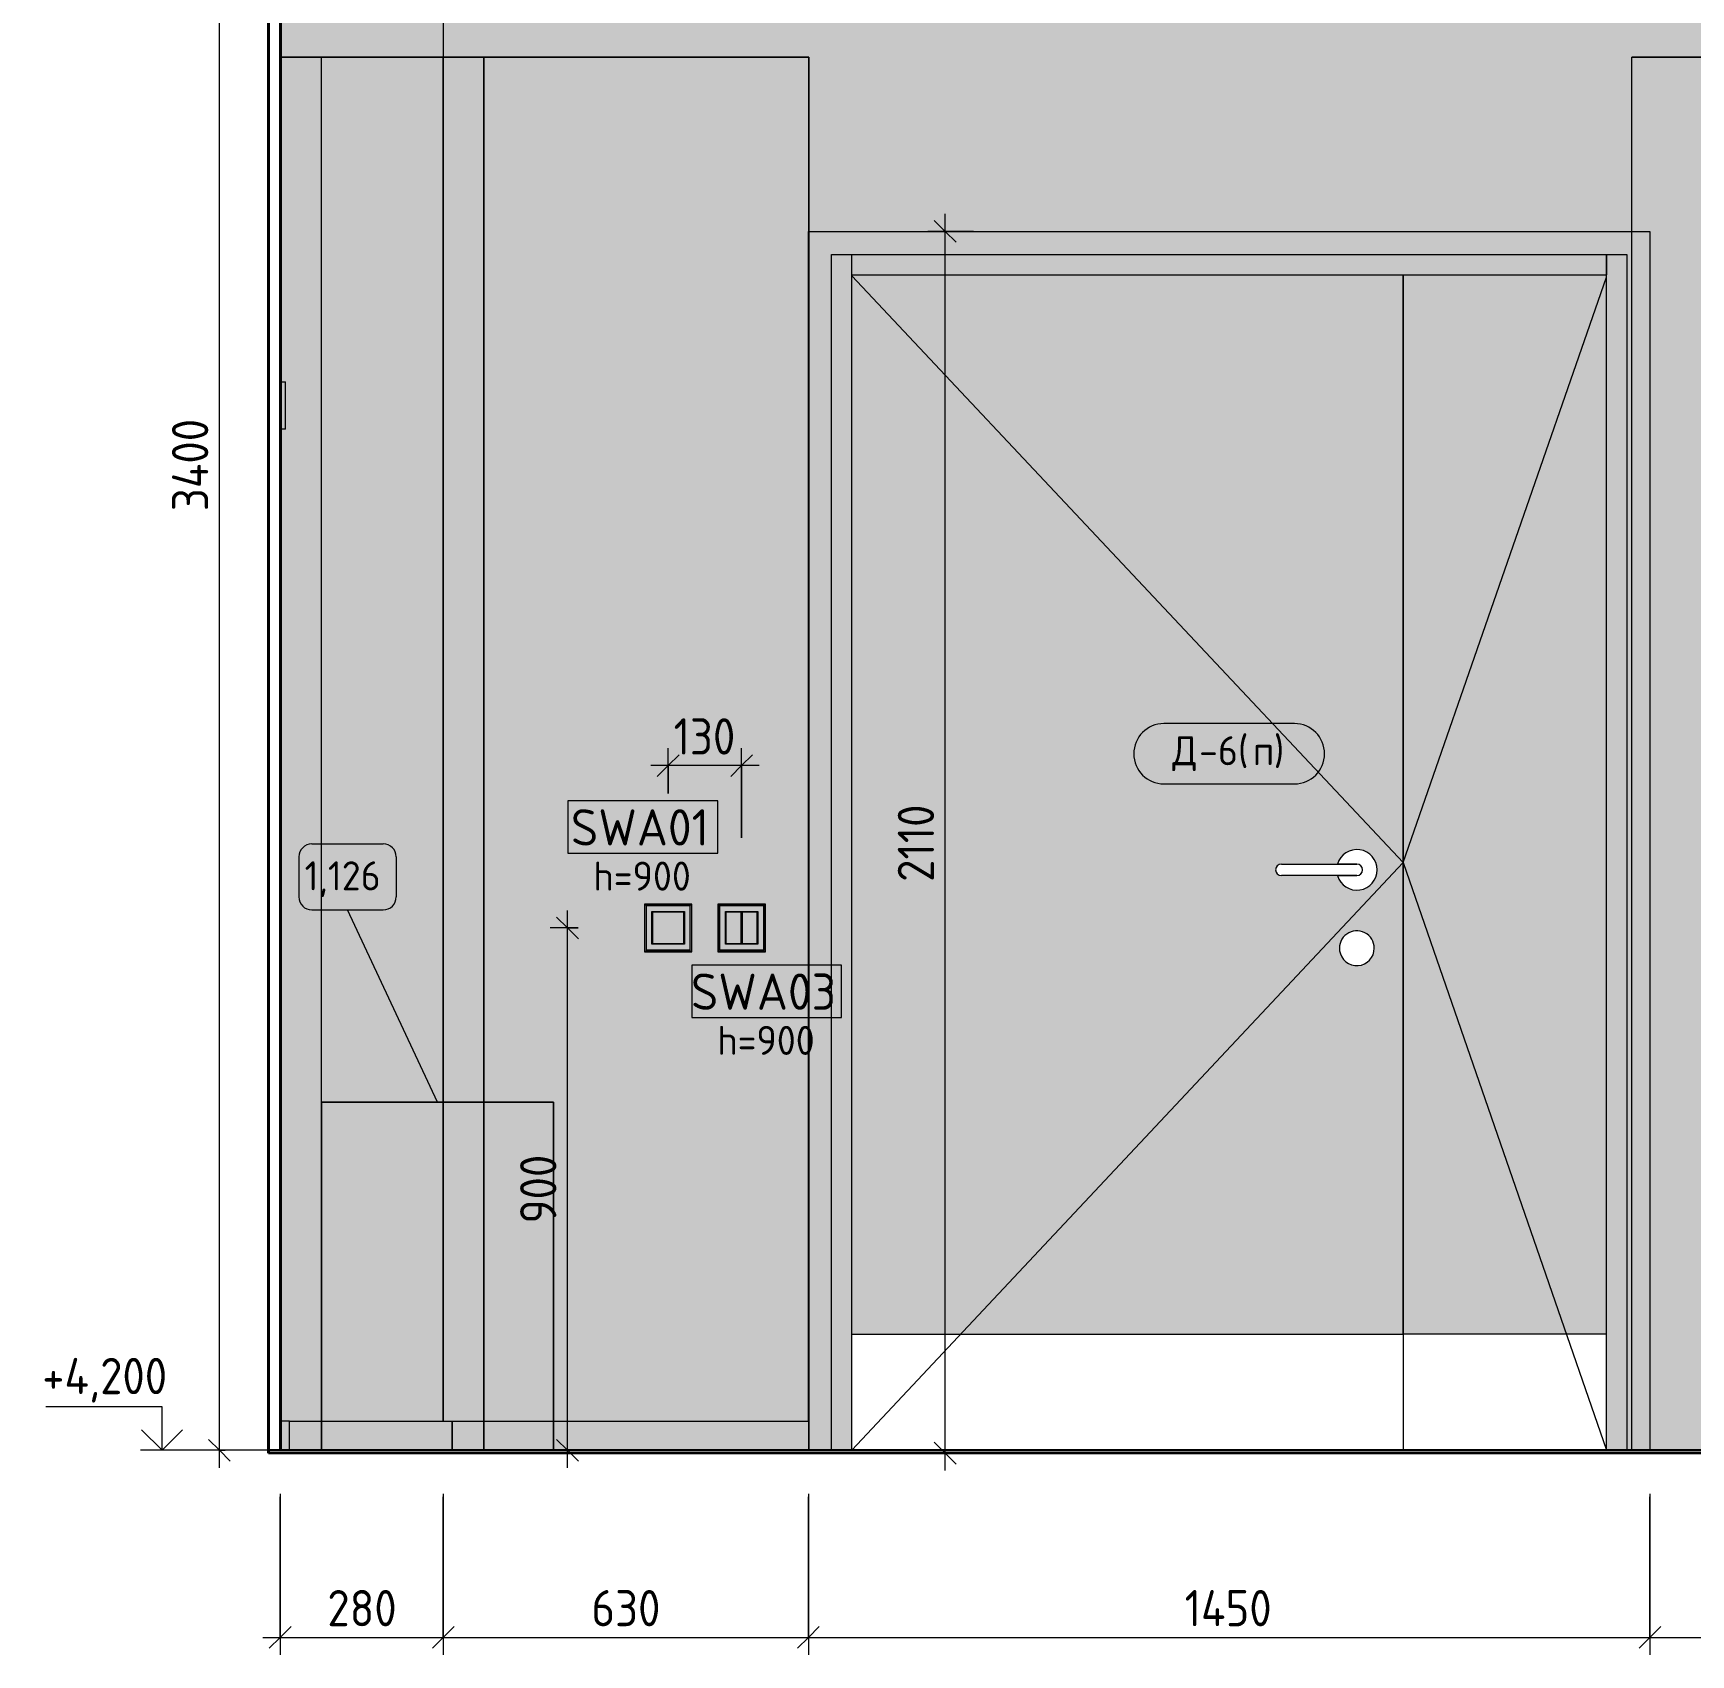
# Model space of a CAD drawing. Header units: millimetres. Extents: x 108302 to 166327, y -1987 to 21700.
# Drawn here: x 142619 to 145475, y 3848 to 6641 of the extents above; entities that cross this region are included whole.
import ezdxf

# ---------------------------------------------------------------- set-up
doc = ezdxf.new("R2010")
doc.units = ezdxf.units.MM
for name, color, linetype, lineweight in [('A-ANNO-DIMS', 7, 'Continuous', 9), ('A-ANNO-DIMS-25', 7, 'Continuous', 9), ('A-DETL', 7, 'Continuous', 9), ('A-DOOR', 7, 'Continuous', 9), ('A-DOOR-FRAM-1', 7, 'Continuous', 9), ('A-DOOR-IDEN', 7, 'Continuous', 9), ('A-FLOR', 7, 'Continuous', 9), ('A-GENM', 7, 'Continuous', 9), ('A-WALL-PATT', 7, 'Continuous', 9), ('E-ELEC-EQPM', 7, 'Continuous', 9), ('E-ELEC-FIXT-IDEN', 7, 'Continuous', 9), ('G-ANNO-DIMS', 7, 'Continuous', 9), ('G-ANNO-DIMS-1', 7, 'Continuous', 20), ('I-FURN-IDEN', 7, 'Continuous', 9), ('I-WALL', 7, 'Continuous', 9), ('Электрические приборы', 7, 'Continuous', 9)]:
    doc.layers.add(name, color=color, linetype=linetype, lineweight=lineweight)
for name, color, linetype, lineweight, true_color in [('A-FLOR-1', 7, 'Continuous', 9, 0x787878), ('A-FLOR-FNSH-2', 7, 'Continuous', 30, 0x3c3c3c), ('A-WALL-5', 7, 'Continuous', 40, 0x3c3c3c), ('A-WALL-FNSH-2', 251, 'Continuous', 30, 0x505050), ('A-WALL-FNSH-3', 7, 'Continuous', 30, 0x3c3c3c), ('I-FURN-13', 7, 'Continuous', 9, 0x9e9e9e), ('I-FURN-2', 7, 'Continuous', 9, 0xacacac), ('I-FURN-20', 7, 'Continuous', 9, 0x949494), ('I-FURN-23', 7, 'Continuous', 9, 0x8d8d8d), ('I-FURN-27', 7, 'Continuous', 9, 0x858585), ('I-FURN-28', 7, 'Continuous', 9, 0x888888), ('I-FURN-4', 7, 'Continuous', 9, 0xc0c0c0), ('I-WALL-1', 7, 'Continuous', 9, 0x787878)]:
    doc.layers.add(name, color=color, linetype=linetype, lineweight=lineweight, true_color=true_color)
doc.layers.add('I-FURN-3', color=7, linetype='Continuous', lineweight=9, true_color=0x7f7f7f, transparency=0.7)
doc.styles.add('GOST Common_2', font='GOST_Common.ttf', dxfattribs={"height": 50})
doc.styles.add('GOST Common_3', font='GOST_Common.ttf', dxfattribs={"height": 62.5})
doc.styles.add('ISOCPEUR_1', font='isocpeur.ttf', dxfattribs={"width": 0.9, "height": 62.5})
doc.dimstyles.new('ISO-2_5_0_9К_БОЛЬШОЙ_1', dxfattribs={"dimscale": 304.8, "dimtxt": 62.248823, "dimasz": 0.123031, "dimexe": 0.098425, "dimexo": 0.246063, "dimgap": 0, "dimtad": 1, "dimdec": 0, "dimrnd": 10, "dimzin": 0, "dimdsep": 46, "dimtxsty": 'ISOCPEUR_1', "dimblk1": 'OBLIQUE', "dimblk2": 'OBLIQUE', "dimsah": 1, "dimcen": 0.09, "dimdle": 0.098425, "dimazin": 0, "dimtfac": 1, "dimtdec": 4, "dimtix": 1, "dimtmove": 0, "dimatfit": 3, "dimfxl": 1, "dimtvp": 1, "dimtolj": 1, "dimtzin": 0, "dimarcsym": 2})

# ---------------------------------------------------------------- blocks, each defined once
blk = doc.blocks.new('Шкаф параметрический - 1_126-26329240-Развертка 2_47-3')
at = {"layer": 'I-FURN-13'}
for p, q in [((-121119, 4800), (-121119, 4200)), ((-121119, 4200), (-120719, 4200))]:
    blk.add_line(p, q, dxfattribs=at)
at = {"layer": 'I-FURN-2'}
for p, q in [((-121119, 4800), (-120719, 4800)), ((-120719, 4800), (-121119, 4800)), ((-120719, 4800), (-121119, 4800)), ((-121119, 4800), (-121119, 4200)), ((-120719, 4200), (-120719, 4800)), ((-120893.6, 4200), (-121119, 4200))]:
    blk.add_line(p, q, dxfattribs=at)
at = {"layer": 'I-FURN-4'}
for p, q in [((-121119, 4800), (-120719, 4800)), ((-120719, 4800), (-120719, 4200))]:
    blk.add_line(p, q, dxfattribs=at)
blk = doc.blocks.new('Плинтус - Плинтус темный _ст_школа_-32862310-Развертка 2_47-3')
at = {"layer": 'A-GENM'}
for p, q in [((-121174, 4250), (-121189, 4250)), ((-121189, 4250), (-121189, 4200)), ((-121174, 4200), (-121174, 4250)), ((-121189, 4200), (-121174, 4200))]:
    blk.add_line(p, q, dxfattribs=at)
blk = doc.blocks.new('Плинтус - Плинтус темный _ст_школа_-32862308-Развертка 2_47-3')
at = {"layer": 'A-GENM'}
for p, q in [((-121174, 4250), (-121119, 4250)), ((-121119, 4250), (-120894, 4250)), ((-120894, 4200), (-120894, 4250)), ((-121119, 4200), (-121174, 4200)), ((-120894, 4200), (-121119, 4200))]:
    blk.add_line(p, q, dxfattribs=at)
blk = doc.blocks.new('Плинтус - Плинтус темный _ст_школа_-32862147-Развертка 2_47-3')
at = {"layer": 'A-GENM'}
blk.add_line((-120894, 4250), (-120894, 4200), dxfattribs=at)
blk = doc.blocks.new('Плинтус - Плинтус темный _ст_школа_-32862311-Развертка 2_47-3')
at = {"layer": 'A-GENM'}
for p, q in [((-120894, 4250), (-120839, 4250)), ((-120839, 4250), (-120719, 4250)), ((-120719, 4250), (-120280, 4250)), ((-120280, 4250), (-120280, 4200)), ((-120839, 4200), (-120894, 4200)), ((-120719, 4200), (-120839, 4200)), ((-120280, 4200), (-120719, 4200))]:
    blk.add_line(p, q, dxfattribs=at)
blk = doc.blocks.new('Рамки - Рамка х1-27334609-Развертка 2_47-3')
at = {"layer": 'E-ELEC-EQPM'}
for p, q in [((-121189, 6041), (-121181, 6041)), ((-121181, 5959), (-121181, 6041)), ((-121181, 5959), (-121189, 5959))]:
    blk.add_line(p, q, dxfattribs=at)
blk = doc.blocks.new('Switch1 - Svitch х2-27451159-Развертка 2_47-3')
at = {"layer": 'Электрические приборы'}
for p, q in [((-120354, 5141), (-120436, 5141)), ((-120436, 5141), (-120436, 5059)), ((-120435, 5060), (-120435, 5140)), ((-120435, 5140), (-120355, 5140)), ((-120357, 5138), (-120433, 5138)), ((-120433, 5138), (-120433, 5062)), ((-120357, 5138), (-120433, 5138)), ((-120433, 5138), (-120433, 5062)), ((-120423, 5072), (-120423, 5128)), ((-120423, 5128), (-120367, 5128)), ((-120423, 5072), (-120423, 5128)), ((-120423, 5128), (-120367, 5128)), ((-120396, 5127), (-120422, 5127)), ((-120422, 5127), (-120422, 5073)), ((-120368, 5127), (-120422, 5127)), ((-120422, 5127), (-120422, 5073)), ((-120396, 5073), (-120396, 5127)), ((-120394, 5127), (-120394, 5073)), ((-120368, 5127), (-120394, 5127)), ((-120368, 5073), (-120368, 5127)), ((-120368, 5073), (-120368, 5127)), ((-120367, 5128), (-120367, 5072)), ((-120367, 5128), (-120367, 5072)), ((-120357, 5062), (-120357, 5138)), ((-120357, 5062), (-120357, 5138)), ((-120355, 5140), (-120355, 5060)), ((-120354, 5059), (-120354, 5141)), ((-120436, 5059), (-120354, 5059)), ((-120355, 5060), (-120435, 5060)), ((-120433, 5062), (-120357, 5062)), ((-120433, 5062), (-120357, 5062)), ((-120367, 5072), (-120423, 5072)), ((-120367, 5072), (-120423, 5072)), ((-120422, 5073), (-120396, 5073)), ((-120422, 5073), (-120368, 5073)), ((-120394, 5073), (-120368, 5073))]:
    blk.add_line(p, q, dxfattribs=at)
blk = doc.blocks.new('Switch1 - Svitch х1-27745830-Развертка 2_47-3')
at = {"layer": 'Электрические приборы'}
for p, q in [((-120562.6, 5141), (-120562.6, 5059)), ((-120480.6, 5141), (-120562.6, 5141)), ((-120561.6, 5140), (-120481.6, 5140)), ((-120561.6, 5060), (-120561.6, 5140)), ((-120559.6, 5138), (-120559.6, 5062)), ((-120483.6, 5138), (-120559.6, 5138)), ((-120549.6, 5128), (-120493.6, 5128)), ((-120549.6, 5072), (-120549.6, 5128)), ((-120548.6, 5127), (-120548.6, 5073)), ((-120494.6, 5127), (-120548.6, 5127)), ((-120494.6, 5073), (-120494.6, 5127)), ((-120493.6, 5128), (-120493.6, 5072)), ((-120483.6, 5062), (-120483.6, 5138)), ((-120481.6, 5140), (-120481.6, 5060)), ((-120480.6, 5059), (-120480.6, 5141)), ((-120562.6, 5059), (-120480.6, 5059)), ((-120481.6, 5060), (-120561.6, 5060)), ((-120559.6, 5062), (-120483.6, 5062)), ((-120493.6, 5072), (-120549.6, 5072)), ((-120548.6, 5073), (-120494.6, 5073))]:
    blk.add_line(p, q, dxfattribs=at)
blk = doc.blocks.new('Мат в спортивном зале - Т6-31175905-Развертка 2_47-3')
at = {"layer": 'I-FURN-3'}
for points in [[(-118081.4, 4200), (-118081.4, 6600), (-118861.4, 6600), (-118861.4, 6300), (-118830, 6300), (-118830, 4200), (-118675.4, 4200)], [(-118830, 4200), (-118830, 6300), (-118861.4, 6300), (-118861.4, 4200)]]:
    blk.add_hatch(color=256, dxfattribs=at).paths.add_polyline_path(points)
at = {"layer": 'I-FURN-13'}
for p in [(-118081.4, 6600), (-118861.4, 4200)]:
    blk.add_line(p, (-118081.4, 4200), dxfattribs=at)
at = {"layer": 'I-FURN-2'}
for p in [(-118081.4, 6600), (-118861.4, 4200)]:
    blk.add_line(p, (-118861.4, 6600), dxfattribs=at)
at = {"layer": 'I-FURN-4'}
for p, q in [((-118861.4, 6600), (-118081.4, 6600)), ((-118861.4, 4200), (-118861.4, 6600)), ((-118081.4, 4200), (-118081.4, 6600))]:
    blk.add_line(p, q, dxfattribs=at)
blk = doc.blocks.new('Мат в спортивном зале - Т9-31176880-Развертка 2_47-3')
at = {"layer": 'I-FURN-3'}
for points in [[(-120839, 4800), (-120839, 6600), (-120909, 6600), (-120909, 4800)], [(-120279, 4200), (-120279, 6300), (-120280, 6300), (-120280, 4200)], [(-120893.6, 4250), (-120839, 4250), (-120839, 4800), (-120909, 4800), (-120909, 4250), (-120894, 4250)], [(-120719, 4250), (-120719, 4800), (-120839, 4800), (-120839, 4250)], [(-120894, 4200), (-120839, 4200), (-120839, 4250), (-120894, 4250)], [(-120719, 4200), (-120719, 4250), (-120839, 4250), (-120839, 4200)]]:
    blk.add_hatch(color=256, dxfattribs=at).paths.add_polyline_path(points)
h = blk.add_hatch(color=256, dxfattribs=at)
h.paths.add_polyline_path([(-120280, 4250), (-120280, 6300), (-120279, 6300), (-120279, 6600), (-120839, 6600), (-120839, 4800), (-120719, 4800), (-120719, 4250), (-120576.7, 4250)])
h.paths.add_polyline_path([(-120355, 5059), (-120436, 5059), (-120436, 5141), (-120354, 5141), (-120354, 5059)])
h.paths.add_polyline_path([(-120562.6, 5059), (-120562.6, 5141), (-120480.6, 5141), (-120480.6, 5059), (-120561.6, 5059)])
h.paths.add_polyline_path([(-120494.6, 5060), (-120481.6, 5060), (-120481.6, 5140), (-120561.6, 5140), (-120561.6, 5060), (-120497.5, 5060)])
h.paths.add_polyline_path([(-120418.3, 5060), (-120355, 5060), (-120355, 5140), (-120435, 5140), (-120435, 5060), (-120422, 5060)])
h.paths.add_polyline_path([(-120494.6, 5062), (-120559.6, 5062), (-120559.6, 5138), (-120483.6, 5138), (-120483.6, 5062), (-120493.6, 5062)])
h.paths.add_polyline_path([(-120418.3, 5062), (-120433, 5062), (-120433, 5138), (-120357, 5138), (-120357, 5062), (-120396, 5062)])
h.paths.add_polyline_path([(-120422, 5072), (-120367, 5072), (-120367, 5128), (-120423, 5128), (-120423, 5072)])
h.paths.add_polyline_path([(-120497.5, 5072), (-120493.6, 5072), (-120493.6, 5128), (-120549.6, 5128), (-120549.6, 5072), (-120548.6, 5072)])
h.paths.add_polyline_path([(-120548.6, 5073), (-120548.6, 5127), (-120494.6, 5127), (-120494.6, 5073), (-120497.5, 5073)])
h.paths.add_polyline_path([(-120394, 5073), (-120422, 5073), (-120422, 5127), (-120368, 5127), (-120368, 5073)])
h = blk.add_hatch(color=256, dxfattribs=at)
h.paths.add_polyline_path([(-120576.7, 4200), (-120280, 4200), (-120280, 4250), (-120719, 4250), (-120719, 4200)])
h.paths.add_polyline_path([(-120354, 5059), (-120354, 5141), (-120436, 5141), (-120436, 5059), (-120357, 5059)])
h.paths.add_polyline_path([(-120562.6, 5059), (-120480.6, 5059), (-120480.6, 5141), (-120562.6, 5141), (-120562.6, 5060)])
h.paths.add_polyline_path([(-120418.3, 5060), (-120435, 5060), (-120435, 5140), (-120355, 5140), (-120355, 5060), (-120396, 5060)])
h.paths.add_polyline_path([(-120493.6, 5060), (-120561.6, 5060), (-120561.6, 5140), (-120481.6, 5140), (-120481.6, 5060), (-120483.6, 5060)])
h.paths.add_polyline_path([(-120422, 5062), (-120357, 5062), (-120357, 5138), (-120433, 5138), (-120433, 5062)])
h.paths.add_polyline_path([(-120497.5, 5062), (-120483.6, 5062), (-120483.6, 5138), (-120559.6, 5138), (-120559.6, 5062), (-120548.6, 5062)])
h.paths.add_polyline_path([(-120367, 5072), (-120423, 5072), (-120423, 5128), (-120367, 5128), (-120367, 5073)])
h.paths.add_polyline_path([(-120493.6, 5072), (-120549.6, 5072), (-120549.6, 5128), (-120493.6, 5128), (-120493.6, 5073)])
h.paths.add_polyline_path([(-120422, 5073), (-120368, 5073), (-120368, 5127), (-120422, 5127)])
h.paths.add_polyline_path([(-120548.6, 5073), (-120494.6, 5073), (-120494.6, 5127), (-120548.6, 5127)])
at = {"layer": 'I-FURN-13'}
for p, q in [((-120909, 6600), (-120839, 6600)), ((-120719, 4200), (-120839, 4200)), ((-120280, 4200), (-120279, 4200))]:
    blk.add_line(p, q, dxfattribs=at)
at = {"layer": 'I-FURN-2'}
for p, q in [((-120279, 6600), (-120839, 6600)), ((-120279, 6600), (-120279, 4200)), ((-120576.7, 4200), (-120719, 4200))]:
    blk.add_line(p, q, dxfattribs=at)
at = {"layer": 'I-FURN-20'}
blk.add_line((-120839, 6600), (-120909, 6600), dxfattribs=at)
at = {"layer": 'I-FURN-23'}
blk.add_line((-120839, 4200), (-120894, 4200), dxfattribs=at)
at = {"layer": 'I-FURN-27'}
blk.add_line((-120909, 4250), (-120909, 4800), dxfattribs=at)
at = {"layer": 'I-FURN-28'}
blk.add_line((-120909, 4800), (-120909, 6600), dxfattribs=at)
at = {"layer": 'I-FURN-4'}
for p in [(-120839, 6600), (-120279, 4200)]:
    blk.add_line(p, (-120279, 6600), dxfattribs=at)
blk = doc.blocks.new('Мат в спортивном зале - Т13-31176944-Развертка 2_47-3')
at = {"layer": 'I-FURN-13'}
for p, q in [((-120839, 6600), (-120909, 6600)), ((-120839, 4800), (-120839, 6600)), ((-120909, 4250), (-120909, 4800)), ((-120839, 4200), (-120839, 4800))]:
    blk.add_line(p, q, dxfattribs=at)
at = {"layer": 'I-FURN-2'}
for p, q in [((-120909, 6600), (-120839, 6600)), ((-120909, 4800), (-120909, 6600)), ((-120839, 4800), (-120839, 6600))]:
    blk.add_line(p, q, dxfattribs=at)
at = {"layer": 'I-FURN-20'}
for q in [(-120839, 4800), (-120894, 4200)]:
    blk.add_line((-120839, 4200), q, dxfattribs=at)
at = {"layer": 'I-FURN-23'}
blk.add_line((-120894, 4200), (-120839, 4200), dxfattribs=at)
blk = doc.blocks.new('Мат в спортивном зале - Т12-31176922-Развертка 2_47-3')
at = {"layer": 'I-FURN-3'}
for points in [[(-120919.9, 4800), (-120909, 4800), (-120909, 6600), (-121119, 6600), (-121119, 4800), (-120930, 4800)], [(-120930, 4250), (-120909, 4250), (-120909, 4800), (-121119, 4800), (-121119, 4250)], [(-120910, 4200), (-120894, 4200), (-120894, 4250), (-121119, 4250), (-121119, 4200), (-120930, 4200)]]:
    blk.add_hatch(color=256, dxfattribs=at).paths.add_polyline_path(points)
at = {"layer": 'I-FURN-13'}
for p, q in [((-121119, 4800), (-121119, 6600)), ((-121119, 4200), (-121119, 4800)), ((-120839, 4800), (-120839, 4200)), ((-120839, 4200), (-121119, 4200))]:
    blk.add_line(p, q, dxfattribs=at)
at = {"layer": 'I-FURN-2'}
for p, q in [((-120839, 6600), (-121119, 6600)), ((-121119, 4800), (-121119, 6600)), ((-120839, 6600), (-120839, 4800)), ((-120839, 4200), (-120839, 4800))]:
    blk.add_line(p, q, dxfattribs=at)
at = {"layer": 'I-FURN-20'}
for p, q in [((-121119, 4250), (-121119, 4800)), ((-120894, 4200), (-120839, 4200))]:
    blk.add_line(p, q, dxfattribs=at)
at = {"layer": 'I-FURN-4'}
for p in [(-121119, 6600), (-120839, 4800)]:
    blk.add_line(p, (-120839, 6600), dxfattribs=at)
blk = doc.blocks.new('Мат в спортивном зале - Т20-31224349-Развертка 2_47-3')
at = {"layer": 'I-FURN-3'}
for points in [[(-121189, 4250), (-121119, 4250), (-121119, 6600), (-121189, 6600), (-121189, 6041), (-121181, 6041), (-121181, 5959), (-121189, 5959), (-121189, 4683)], [(-121119, 4200), (-121119, 4250), (-121174, 4250), (-121174, 4200)]]:
    blk.add_hatch(color=256, dxfattribs=at).paths.add_polyline_path(points)
h = blk.add_hatch(color=256, dxfattribs=at)
h.paths.add_polyline_path([(-121189, 4200), (-121174, 4200), (-121174, 4250), (-121189, 4250)])
h.paths.add_polyline_path([(-121181, 5959), (-121181, 6041), (-121189, 6041), (-121189, 5959)])
at = {"layer": 'I-FURN-13'}
for p, q in [((-121189, 6600), (-121189, 6041)), ((-121119, 4800), (-121119, 6600)), ((-121189, 5959), (-121189, 4250))]:
    blk.add_line(p, q, dxfattribs=at)
at = {"layer": 'I-FURN-2'}
blk.add_line((-121119, 6600), (-121189, 6600), dxfattribs=at)
at = {"layer": 'I-FURN-20'}
blk.add_line((-121119, 4250), (-121119, 4800), dxfattribs=at)
at = {"layer": 'I-FURN-4'}
for p, q in [((-121189, 6600), (-121119, 6600)), ((-121189, 4200), (-121189, 6600)), ((-121119, 4200), (-121119, 6600)), ((-121119, 4200), (-121189, 4200))]:
    blk.add_line(p, q, dxfattribs=at)
blk = doc.blocks.new('110_Дверь_СКБ_2Ст - Д-6_п__ ДОО_Дв_1450x2100h_Дверь из раздевальной в коридор-32371698-Развертка 2_47-3')
at = {"layer": 'A-DOOR'}
h = blk.add_hatch(color=256, dxfattribs=at)
h.paths.add_polyline_path([(-120205, 4400), (-119255, 4400), (-119255, 6225), (-120205, 6225), (-120205, 4683)])
h.paths.add_polyline_path([(-119332.9, 5035.1), (-119340.3, 5035.5), (-119347.5, 5037.7), (-119354.4, 5042.2), (-119359, 5047), (-119362.7, 5053.5), (-119364.7, 5060.7), (-119364.7, 5068.8), (-119363, 5075.6), (-119359, 5082.8), (-119354.4, 5087.9), (-119348.1, 5092), (-119340.9, 5094.4), (-119333.4, 5095), (-119325.9, 5093.6), (-119319.1, 5090.4), (-119313.2, 5085.6), (-119308.7, 5079.5), (-119306, 5072.5), (-119305, 5065), (-119306, 5057.5), (-119309.1, 5050), (-119313, 5044.6), (-119318.8, 5039.8), (-119325.5, 5036.5), (-119330.8, 5035.5)])
h.paths.add_polyline_path([(-119334.5, 5165), (-119343.5, 5166), (-119351.9, 5169.3), (-119359.2, 5174.7), (-119364.9, 5181.7), (-119368.5, 5190), (-119465, 5190), (-119467.6, 5190.3), (-119470, 5191.3), (-119472.1, 5192.9), (-119473.7, 5195), (-119474.7, 5197.4), (-119475, 5200), (-119474.7, 5202.6), (-119473.7, 5205), (-119472.1, 5207.1), (-119470, 5208.7), (-119467.6, 5209.7), (-119465, 5210), (-119368.5, 5210), (-119364.9, 5218.3), (-119359.2, 5225.3), (-119351.9, 5230.7), (-119343.5, 5234), (-119334.5, 5235), (-119325.5, 5233.7), (-119317.2, 5230.1), (-119310.1, 5224.6), (-119304.6, 5217.3), (-119301.2, 5209), (-119300, 5200), (-119301.2, 5191), (-119304.6, 5182.7), (-119310.1, 5175.4), (-119317.2, 5169.9), (-119325.5, 5166.3), (-119332.4, 5165.3)])
blk.add_hatch(color=256, dxfattribs=at).paths.add_polyline_path([(-118905, 4400), (-118905, 6225), (-119255, 6225), (-119255, 4400), (-118992.2, 4400)])
at = {"layer": 'A-DOOR-FRAM-1'}
for points in [[(-120279, 4200), (-120240, 4200), (-120240, 6260), (-118870, 6260), (-118870, 4200), (-118861.4, 4200), (-118861.4, 6300), (-120279, 6300), (-120279, 4683)], [(-120205, 4200), (-120205, 6260), (-120240, 6260), (-120240, 4200)], [(-119009.4, 6225), (-118905, 6225), (-118905, 6260), (-120205, 6260), (-120205, 6225), (-119255, 6225)], [(-118905, 4200), (-118870, 4200), (-118870, 6260), (-118905, 6260), (-118905, 4203.9)]]:
    blk.add_hatch(color=256, dxfattribs=at).paths.add_polyline_path(points)
at = {"layer": 'A-DOOR'}
for p, q in [((-119255, 4400), (-119255, 6225)), ((-119255, 6225), (-119255, 4400)), ((-119465, 5210), (-119335, 5210)), ((-119335, 5210), (-119368.5, 5210)), ((-119335, 5190), (-119465, 5190)), ((-119368.5, 5190), (-119335, 5190)), ((-120205, 4400), (-119255, 4400)), ((-119255, 4400), (-119255, 4200)), ((-118905, 4400), (-119255, 4400)), ((-119255, 4400), (-119255, 4200))]:
    blk.add_line(p, q, dxfattribs=at)
for centre, radius, start, end in [((-119335, 5200), 35, 0, 163.3985), ((-119465, 5200), 10, 90, 270), ((-119335, 5200), 35, 196.6015, 0), ((-119335, 5200), 10, 270, 90), ((-119335, 5200), 10, 270, 90), ((-119335, 5065), 30, 0, 188.1699), ((-119335, 5065), 30, 188.1699, 0)]:
    blk.add_arc(centre, radius, start, end, dxfattribs=at)
at = {"layer": 'A-DOOR-FRAM-1'}
for p, q in [((-120240, 4200), (-120240, 6260)), ((-120240, 6260), (-118870, 6260)), ((-120205, 6225), (-120205, 6260)), ((-120205, 4200), (-120205, 6260)), ((-118905, 6260), (-118905, 6225)), ((-118905, 4200), (-118905, 6260)), ((-118870, 6260), (-118870, 4200)), ((-120205, 6225), (-118905, 6225)), ((-120279, 4200), (-120259.8, 4200)), ((-118870, 4200), (-118861.4, 4200)), ((-118861.4, 4200), (-118830, 4200))]:
    blk.add_line(p, q, dxfattribs=at)
blk = doc.blocks.new('Высотные отметки - Стрелка_Верх-17668718-Развертка 2_47-3')
at = {"layer": 'G-ANNO-DIMS'}
for p, q in [((-121393.6, 4275), (-121593.6, 4275)), ((-121393.6, 4200), (-121393.6, 4275)), ((-121355.7, 4200), (-121430.7, 4200))]:
    blk.add_line(p, q, dxfattribs=at)
at = {"layer": 'G-ANNO-DIMS-1'}
for q in [(-121429, 4235.4), (-121358.3, 4235.4)]:
    blk.add_line((-121393.6, 4200), q, dxfattribs=at)
blk = doc.blocks.new('DIMBLOCK41-Развертка 2_47-3')
at = {"layer": 'A-ANNO-DIMS-25'}
for p, q in [((143044.4, 4125), (143044.4, 3847.6)), ((143044.4, 3877.6), (143044.4, 4120)), ((143325.4, 4125), (143325.4, 3847.6)), ((143325.4, 3877.6), (143325.4, 4120)), ((143014.4, 3877.6), (143325.4, 3877.6))]:
    blk.add_line(p, q, dxfattribs=at)
at = {"layer": 'A-ANNO-DIMS-25', "lineweight": 20}
for p, q in [((143044.4, 3877.6), (143063.1, 3896.4)), ((143325.4, 3877.6), (143344.1, 3896.4)), ((143044.4, 3877.6), (143025.6, 3858.9)), ((143325.4, 3877.6), (143306.6, 3858.9))]:
    blk.add_line(p, q, dxfattribs=at)
at = {"layer": 'A-ANNO-DIMS-25', "color": 0, "insert": (143125.6, 3959.3), "char_height": 62.5, "width": 142.215, "attachment_point": 1, "line_spacing_factor": 1.149209, "style": 'ISOCPEUR_1'}
blk.add_mtext('280', dxfattribs=at)
blk = doc.blocks.new('_Oblique')
at = {"color": 0, "linetype": 'ByBlock', "lineweight": -2}
blk.add_line((-0.5, -0.5), (0.5, 0.5), dxfattribs=at)
blk = doc.blocks.new('DIMBLOCK42-Развертка 2_47-3')
at = {"layer": 'A-ANNO-DIMS-25'}
for p, q in [((143325.4, 4125), (143325.4, 3847.6)), ((143325.4, 3877.6), (143325.4, 4120)), ((143954.4, 4125), (143954.4, 3847.6)), ((143954.4, 3877.6), (143954.4, 4120)), ((143325.4, 3877.6), (143954.4, 3877.6))]:
    blk.add_line(p, q, dxfattribs=at)
at = {"layer": 'A-ANNO-DIMS-25', "lineweight": 20}
for p, q in [((143325.4, 3877.6), (143344.1, 3896.4)), ((143954.4, 3877.6), (143973.1, 3896.4)), ((143325.4, 3877.6), (143306.6, 3858.9)), ((143954.4, 3877.6), (143935.6, 3858.9))]:
    blk.add_line(p, q, dxfattribs=at)
at = {"layer": 'A-ANNO-DIMS-25', "color": 0, "insert": (143580.6, 3959.3), "char_height": 62.5, "width": 142.215, "attachment_point": 1, "line_spacing_factor": 1.149209, "style": 'ISOCPEUR_1'}
blk.add_mtext('630', dxfattribs=at)
blk = doc.blocks.new('DIMBLOCK43-Развертка 2_47-3')
at = {"layer": 'A-ANNO-DIMS-25'}
for p, q in [((143954.4, 4125), (143954.4, 3847.6)), ((143954.4, 3877.6), (143954.4, 4120)), ((145404.4, 4125), (145404.4, 3847.6)), ((145404.4, 3877.6), (145404.4, 4120)), ((143954.4, 3877.6), (145404.4, 3877.6))]:
    blk.add_line(p, q, dxfattribs=at)
at = {"layer": 'A-ANNO-DIMS-25', "lineweight": 20}
for p, q in [((143954.4, 3877.6), (143973.1, 3896.4)), ((145404.4, 3877.6), (145423.1, 3896.4)), ((143954.4, 3877.6), (143935.6, 3858.9)), ((145404.4, 3877.6), (145385.6, 3858.9))]:
    blk.add_line(p, q, dxfattribs=at)
at = {"layer": 'A-ANNO-DIMS-25', "color": 0, "insert": (144602.7, 3959.3), "char_height": 62.5, "width": 183.873, "attachment_point": 1, "line_spacing_factor": 1.149209, "style": 'ISOCPEUR_1'}
blk.add_mtext('1450', dxfattribs=at)
blk = doc.blocks.new('DIMBLOCK44-Развертка 2_47-3')
at = {"layer": 'A-ANNO-DIMS-25'}
for p, q in [((145404.4, 4125), (145404.4, 3847.6)), ((145404.4, 3877.6), (145404.4, 4120)), ((146933.9, 4125), (146933.9, 3847.6)), ((146933.9, 3877.6), (146933.9, 4120)), ((145404.4, 3877.6), (146933.9, 3877.6))]:
    blk.add_line(p, q, dxfattribs=at)
at = {"layer": 'A-ANNO-DIMS-25', "lineweight": 20}
for p, q in [((145404.4, 3877.6), (145423.1, 3896.4)), ((146933.9, 3877.6), (146952.7, 3896.4)), ((145404.4, 3877.6), (145385.6, 3858.9)), ((146933.9, 3877.6), (146915.2, 3858.9))]:
    blk.add_line(p, q, dxfattribs=at)
at = {"layer": 'A-ANNO-DIMS-25', "color": 0, "insert": (146095.5, 3959.3), "char_height": 62.5, "width": 176.691, "attachment_point": 1, "line_spacing_factor": 1.149209, "style": 'ISOCPEUR_1'}
blk.add_mtext('1530', dxfattribs=at)
blk = doc.blocks.new('М_силовых электроприборов_РАЗВЕРТКИ - Типоразмер_примечание-27444908-Развертка 2_47-3')
at = {"layer": 'E-ELEC-FIXT-IDEN'}
for p, q in [((-120436.2, 5318.9), (-120694.5, 5318.9)), ((-120694.5, 5318.9), (-120694.5, 5228.9)), ((-120436.2, 5228.9), (-120436.2, 5318.9)), ((-120694.5, 5228.9), (-120436.2, 5228.9))]:
    blk.add_line(p, q, dxfattribs=at)
blk = doc.blocks.new('DIMBLOCK52-Развертка 2_47-3')
at = {"layer": 'A-ANNO-DIMS-25'}
for p, q in [((143712.7, 5331.7), (143712.7, 5409.5)), ((143839.4, 5255), (143839.4, 5409.5)), ((143869.4, 5379.5), (143682.7, 5379.5)), ((143712.7, 5379.5), (143712.7, 5331.7)), ((143839.4, 5379.5), (143839.4, 5255))]:
    blk.add_line(p, q, dxfattribs=at)
at = {"layer": 'A-ANNO-DIMS-25', "lineweight": 20}
for p, q in [((143712.7, 5379.5), (143731.5, 5398.2)), ((143839.4, 5379.5), (143858.1, 5398.2)), ((143712.7, 5379.5), (143694, 5360.7)), ((143839.4, 5379.5), (143820.6, 5360.7))]:
    blk.add_line(p, q, dxfattribs=at)
at = {"layer": 'A-ANNO-DIMS-25', "color": 0, "insert": (143722.2, 5461.1), "char_height": 62.5, "width": 129.286, "attachment_point": 1, "line_spacing_factor": 1.149209, "style": 'ISOCPEUR_1'}
blk.add_mtext('130', dxfattribs=at)
blk = doc.blocks.new('DIMBLOCK53-Развертка 2_47-3')
at = {"layer": 'A-ANNO-DIMS-25', "lineweight": 20}
for p, q in [((143539.4, 5100), (143520.6, 5118.7)), ((143539.4, 5100), (143558.1, 5081.2)), ((143539.4, 4200), (143520.6, 4218.7)), ((143539.4, 4200), (143558.1, 4181.2))]:
    blk.add_line(p, q, dxfattribs=at)
at = {"layer": 'A-ANNO-DIMS-25'}
for p, q in [((143539.4, 4170), (143539.4, 5130)), ((143557.7, 5100), (143509.4, 5100)), ((143539.4, 5100), (143557.7, 5100)), ((143587.9, 4200), (143509.4, 4200)), ((143539.4, 4200), (143587.9, 4200))]:
    blk.add_line(p, q, dxfattribs=at)
at = {"layer": 'A-ANNO-DIMS-25', "color": 0, "insert": (143457.7, 4590.7), "char_height": 62.5, "width": 142.215, "attachment_point": 1, "rotation": 90, "line_spacing_factor": 1.149209, "style": 'ISOCPEUR_1'}
blk.add_mtext('900', dxfattribs=at)
blk = doc.blocks.new('Марка_Мебель - В прямоуг_Balcon_Марка-25523697-Развертка 2_47-3')
at = {"layer": 'I-FURN-IDEN'}
for p, q in [((-121135.4, 5244.8), (-121012.6, 5244.8)), ((-121157.9, 5222.3), (-121157.9, 5153.3)), ((-120990.1, 5222.3), (-120990.1, 5153.5)), ((-121135.5, 5131), (-121012.6, 5131))]:
    blk.add_line(p, q, dxfattribs=at)
for centre, radius, start, end in [((-121135.4, 5222.3), 22.5, 90, 180), ((-121012.6, 5222.3), 22.5, 0, 90), ((-121135.5, 5153.3), 22.3, 180, 270), ((-121012.6, 5153.5), 22.5, 270, 0)]:
    blk.add_arc(centre, radius, start, end, dxfattribs=at)
blk = doc.blocks.new('М_двери - Типоразмер_рамка-25223575-Развертка 2_47-3')
at = {"layer": 'A-DOOR-IDEN'}
for p, q in [((-119442.6, 5452), (-119667.4, 5452)), ((-119667.4, 5348), (-119442.6, 5348))]:
    blk.add_line(p, q, dxfattribs=at)
for centre, start, end in [((-119667.4, 5400), 90, 270), ((-119442.6, 5400), 270, 90)]:
    blk.add_arc(centre, 52, start, end, dxfattribs=at)
blk = doc.blocks.new('DIMBLOCK54-Развертка 2_47-3')
at = {"layer": 'A-ANNO-DIMS-25', "lineweight": 20}
for p, q in [((144190.1, 6300), (144171.3, 6318.7)), ((144190.1, 6300), (144208.8, 6281.2)), ((144190.1, 4195), (144171.3, 4213.8)), ((144190.1, 4195), (144208.8, 4176.2))]:
    blk.add_line(p, q, dxfattribs=at)
at = {"layer": 'A-ANNO-DIMS-25'}
for p, q in [((144190.1, 4165), (144190.1, 6330)), ((144238.6, 6300), (144160.1, 6300)), ((144190.1, 6300), (144238.6, 6300)), ((144238.6, 4195), (144160.1, 4195)), ((144190.1, 4195), (144238.6, 4195))]:
    blk.add_line(p, q, dxfattribs=at)
at = {"layer": 'A-ANNO-DIMS-25', "color": 0, "insert": (144108.4, 5179.3), "char_height": 62.5, "width": 163.762, "attachment_point": 1, "rotation": 90, "line_spacing_factor": 1.149209, "style": 'ISOCPEUR_1'}
blk.add_mtext('2110', dxfattribs=at)
blk = doc.blocks.new('DIMBLOCK56-Развертка 2_47-3')
at = {"layer": 'A-ANNO-DIMS-25'}
for p, q in [((142939.5, 4170), (142939.5, 7630)), ((142970.4, 7600), (142909.5, 7600)), ((142939.5, 7600), (142949.4, 7600)), ((142949.4, 4200), (142909.5, 4200)), ((142939.5, 4200), (142949.4, 4200))]:
    blk.add_line(p, q, dxfattribs=at)
at = {"layer": 'A-ANNO-DIMS-25', "lineweight": 20}
for p, q in [((142939.5, 7600), (142920.8, 7618.8)), ((142939.5, 7600), (142958.3, 7581.2)), ((142939.5, 4200), (142920.8, 4218.7)), ((142939.5, 4200), (142958.3, 4181.2))]:
    blk.add_line(p, q, dxfattribs=at)
at = {"layer": 'A-ANNO-DIMS-25', "color": 0, "insert": (142857.9, 5818), "char_height": 62.5, "width": 196.802, "attachment_point": 1, "rotation": 90, "line_spacing_factor": 1.149209, "style": 'ISOCPEUR_1'}
blk.add_mtext('3400', dxfattribs=at)

msp = doc.modelspace()

# ---------------------------------------------------------------- hatches: boundary and pattern name
at = {"layer": 'A-FLOR-1'}
msp.add_hatch(color=256, dxfattribs=at).paths.add_polyline_path([(143324.4, 4195), (153164.4, 4195), (153164.4, 4200), (143024.4, 4200), (143024.4, 4195), (143322.9, 4195)])
at = {"layer": 'A-WALL-PATT'}
for points in [[(143304.4, 6600), (143325.4, 6600), (143325.4, 7600), (143045.4, 7600), (143045.4, 6600), (143193.4, 6600)], [(145372.9, 6300), (145372.9, 6600), (146932.9, 6600), (146932.9, 7600), (143325.4, 7600), (143325.4, 6600), (143955.4, 6600), (143955.4, 6300), (144291.4, 6300)]]:
    msp.add_hatch(color=256, dxfattribs=at).paths.add_polyline_path(points)
at = {"layer": 'I-WALL-1'}
h = msp.add_hatch(dxfattribs=at)
h.set_pattern_fill('FP_17', color=256, style=0, pattern_type=2)
h.set_pattern_definition([(45, (264234.352, 0), (-14.2559798, 14.2559798), []), (45, (264248.608, 0), (-14.2559798, 14.2559798), [25.202, -5.04, 0.8382, -4.202])])
h.paths.add_polyline_path([(143024.4, 4195), (143024.4, 8100), (143023.9, 8100), (143023.9, 4195)])

# ---------------------------------------------------------------- linework, layer by layer
at = {"layer": 'A-DETL'}
for q in [(144029.4, 6223.5), (145329.4, 6221), (144029.4, 4200), (145329.4, 4200)]:
    msp.add_line((144979.4, 5212.5), q, dxfattribs=at)
at = {"layer": 'A-FLOR'}
msp.add_line((143024.4, 4195), (143023.9, 4195), dxfattribs=at)
at = {"layer": 'A-FLOR-FNSH-2'}
for p, q in [((153164.4, 4200), (143024.4, 4200)), ((143024.4, 4195), (153164.4, 4195))]:
    msp.add_line(p, q, dxfattribs=at)
at = {"layer": 'A-WALL-5'}
msp.add_line((143024.4, 4194.8), (143024.4, 8100), dxfattribs=at)
at = {"layer": 'A-WALL-FNSH-2'}
msp.add_line((143045.4, 4200), (143045.4, 7600), dxfattribs=at)
at = {"layer": 'A-WALL-FNSH-3'}
msp.add_line((143044.4, 7650), (143044.4, 4200), dxfattribs=at)
at = {"layer": 'G-ANNO-DIMS'}
msp.add_line((143465.7, 4200), (142840.7, 4200), dxfattribs=at)
at = {"layer": 'I-FURN-IDEN'}
msp.add_line((143315.4, 4800), (143160.4, 5131), dxfattribs=at)
at = {"layer": 'I-WALL'}
for p, q in [((143325.4, 7600), (143325.4, 4250)), ((143954.4, 4250), (143954.4, 6300)), ((143954.4, 6300), (145404.4, 6300)), ((145404.4, 6300), (145404.4, 4200))]:
    msp.add_line(p, q, dxfattribs=at)

# ---------------------------------------------------------------- block references
at = {"layer": 'A-DOOR'}
msp.add_blockref('110_Дверь_СКБ_2Ст - Д-6_п__ ДОО_Дв_1450x2100h_Дверь из раздевальной в коридор-32371698-Развертка 2_47-3', (264234.4, 0), dxfattribs=at)
at = {"layer": 'A-DOOR-IDEN'}
msp.add_blockref('М_двери - Типоразмер_рамка-25223575-Развертка 2_47-3', (264234.4, 0), dxfattribs=at)
at = {"layer": 'A-GENM'}
for name in ['Плинтус - Плинтус темный _ст_школа_-32862310-Развертка 2_47-3', 'Плинтус - Плинтус темный _ст_школа_-32862308-Развертка 2_47-3', 'Плинтус - Плинтус темный _ст_школа_-32862147-Развертка 2_47-3', 'Плинтус - Плинтус темный _ст_школа_-32862311-Развертка 2_47-3']:
    msp.add_blockref(name, (264234.4, 0), dxfattribs=at)
at = {"layer": 'E-ELEC-EQPM'}
msp.add_blockref('Рамки - Рамка х1-27334609-Развертка 2_47-3', (264234.4, 0), dxfattribs=at)
at = {"layer": 'E-ELEC-FIXT-IDEN'}
for p in [(264234.4, 0), (264447.8, -283)]:
    msp.add_blockref('М_силовых электроприборов_РАЗВЕРТКИ - Типоразмер_примечание-27444908-Развертка 2_47-3', p, dxfattribs=at)
at = {"layer": 'G-ANNO-DIMS'}
msp.add_blockref('Высотные отметки - Стрелка_Верх-17668718-Развертка 2_47-3', (264234.4, 0), dxfattribs=at)
at = {"layer": 'I-FURN-13'}
for name in ['Мат в спортивном зале - Т20-31224349-Развертка 2_47-3', 'Мат в спортивном зале - Т13-31176944-Развертка 2_47-3', 'Шкаф параметрический - 1_126-26329240-Развертка 2_47-3']:
    msp.add_blockref(name, (264234.4, 0), dxfattribs=at)
at = {"layer": 'I-FURN-4'}
for name in ['Мат в спортивном зале - Т12-31176922-Развертка 2_47-3', 'Мат в спортивном зале - Т9-31176880-Развертка 2_47-3', 'Мат в спортивном зале - Т6-31175905-Развертка 2_47-3']:
    msp.add_blockref(name, (264234.4, 0), dxfattribs=at)
at = {"layer": 'I-FURN-IDEN'}
msp.add_blockref('Марка_Мебель - В прямоуг_Balcon_Марка-25523697-Развертка 2_47-3', (264234.4, 0), dxfattribs=at)
at = {"layer": 'Электрические приборы'}
for name in ['Switch1 - Svitch х1-27745830-Развертка 2_47-3', 'Switch1 - Svitch х2-27451159-Развертка 2_47-3']:
    msp.add_blockref(name, (264234.4, 0), dxfattribs=at)

# ---------------------------------------------------------------- texts
at = {"layer": 'A-DOOR-IDEN', "char_height": 50, "attachment_point": 1, "style": 'GOST Common_2'}
for s, insert, width in [('\\fGOST Common|b0|i0|c204|p34|;Д', (144581.2, 5430.3), 56.118), ('-6(', (144627.5, 5430.3), 112.236), ('\\fGOST Common|b0|i0|c204|p34|;)', (144756.5, 5430.3), 24.051), ('\\fGOST Common|b0|i0|c204|p34|;п', (144720.1, 5430.3), 44.093)]:
    msp.add_mtext(s, dxfattribs=dict(at, insert=insert, width=width))
at = {"layer": 'E-ELEC-FIXT-IDEN', "attachment_point": 1}
for s, insert, char_height, width, style in [('SWA01', (143545.2, 5304.4), 62.5, 304.641, 'GOST Common_3'), ('h=900', (143583.8, 5214.2), 50, 220.464, 'GOST Common_2'), ('SWA03', (143752, 5021.4), 62.5, 320.675, 'GOST Common_3'), ('h=900', (143797.3, 4931.2), 50, 220.464, 'GOST Common_2')]:
    msp.add_mtext(s, dxfattribs=dict(at, insert=insert, char_height=char_height, width=width, style=style))
at = {"layer": 'I-FURN-IDEN', "insert": (143086.4, 5214.7), "char_height": 50, "width": 170.359, "attachment_point": 1, "style": 'GOST Common_2'}
msp.add_mtext('1,126', dxfattribs=at)

# ---------------------------------------------------------------- dimensions: what is measured, and where the dimension line sits
at = {"layer": 'A-ANNO-DIMS'}
for base, p1, p2, override, picture, middle in [((144190.1, 6300), (144163.6, 4195), (144163.6, 6300), {"dimpost": '<>', "dimfxl": 2105}, 'DIMBLOCK54-Развертка 2_47-3', (144158.8, 5247.5)), ((143539.4, 5100), (143512.9, 4200), (143632.7, 5100), {"dimpost": '<>', "dimfxl": 907.94175}, 'DIMBLOCK53-Развертка 2_47-3', (143508.1, 4650))]:
    dim = msp.add_linear_dim(base=base, p1=p1, p2=p2, angle=90, dimstyle='ISO-2_5_0_9К_БОЛЬШОЙ_1', override=override, dxfattribs=at)
    dim.commit()
    dim.dimension.update_dxf_attribs({"geometry": picture, "text_midpoint": middle})
for base, p1, p2, override, picture, middle in [((143712.7, 5379.5), (143839.4, 5180), (143712.7, 5256.7), {"dimpost": '<>', "dimfxl": 148.037576}, 'DIMBLOCK52-Развертка 2_47-3', (143776, 5410.7)), ((143325.4, 3877.6), (143044.4, 4200), (143325.4, 4200), {"dimpost": '<>', "dimfxl": 281.000007}, 'DIMBLOCK41-Развертка 2_47-3', (143184.9, 3908.9)), ((143954.4, 3877.6), (143325.4, 4200), (143954.4, 4200), {"dimpost": '<>', "dimfxl": 628.999993}, 'DIMBLOCK42-Развертка 2_47-3', (143639.9, 3908.9)), ((145404.4, 3877.6), (143954.4, 4200), (145404.4, 4200), {"dimpost": '<>', "dimfxl": 1450}, 'DIMBLOCK43-Развертка 2_47-3', (144679.4, 3908.9)), ((146933.9032, 3877.6084), (145404.3519, 4200), (146933.9032, 4200), {"dimpost": '<>', "dimfxl": 1529.551312}, 'DIMBLOCK44-Развертка 2_47-3', (146169.1275, 3908.8584))]:
    dim = msp.add_linear_dim(base=base, p1=p1, p2=p2, dimstyle='ISO-2_5_0_9К_БОЛЬШОЙ_1', override=override, dxfattribs=at)
    dim.commit()
    dim.dimension.update_dxf_attribs({"geometry": picture, "text_midpoint": middle})

# ---------------------------------------------------------------- next in the draw order: texts
at = {"layer": 'G-ANNO-DIMS', "insert": (142634.3, 4359.2), "char_height": 62.5, "width": 261.428, "attachment_point": 1, "line_spacing_factor": 1.149209, "style": 'ISOCPEUR_1', "bg_fill": 3, "box_fill_scale": 1.25, "bg_fill_color": 256, "bg_fill_true_color": 13158600, "bg_fill_transparency": 0}
msp.add_mtext('+4,200', dxfattribs=at)

# ---------------------------------------------------------------- next in the draw order: dimensions: what is measured, and where the dimension line sits
at = {"layer": 'A-ANNO-DIMS'}
dim = msp.add_linear_dim(base=(142939.5, 7600), p1=(143024.4, 4200), p2=(143045.4, 7600), angle=90, dimstyle='ISO-2_5_0_9К_БОЛЬШОЙ_1', override={"dimpost": '<>', "dimfxl": 3400.064852}, dxfattribs=at)
dim.commit()
dim.dimension.update_dxf_attribs({"geometry": 'DIMBLOCK56-Развертка 2_47-3', "text_midpoint": (142908.3, 5900)})

doc.saveas('drawing.dxf')
